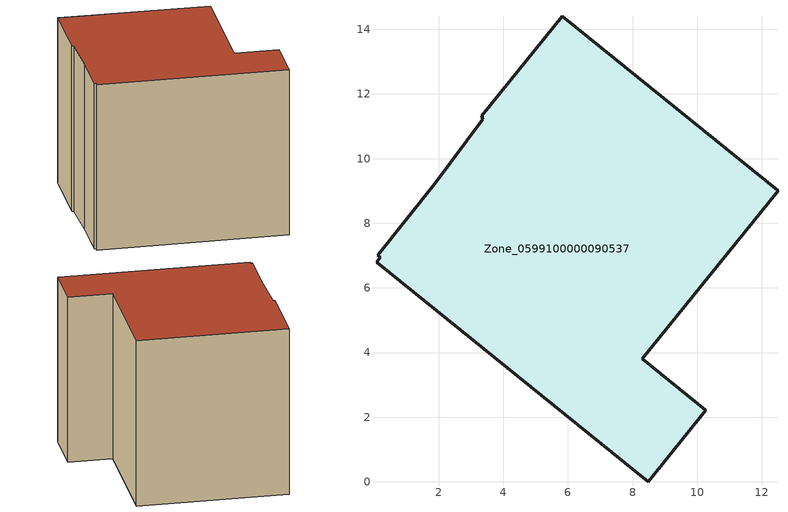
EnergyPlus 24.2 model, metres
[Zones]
Zone_0599100000090537
 floor ground (C_G): 1.88,9.22 3.37,11.22 3.33,11.32 5.83,14.41 12.5,9.01 8.3,3.81 10.27,2.22 8.48,0 0.08,6.79 0.2,6.95 0.12,7.01 z0
 wall outside (C_F): 3.37,11.22 1.88,9.22 0.12,7.01 0.2,6.95 0.08,6.79 8.48,0 10.27,2.22 8.3,3.81 12.5,9.01 5.83,14.41 3.33,11.32 3.37,11.22 z0:9.92
 roof outside (C_R): 0.2,6.95 0.08,6.79 8.48,0 10.27,2.22 8.3,3.81 12.5,9.01 5.83,14.41 3.33,11.32 3.37,11.22 1.88,9.22 0.12,7.01 z9.92
[BUILDING]
Pand.0599100000090537: North Axis=0; Terrain=City; Loads Convergence Tolerance Value=0.04; Temperature Convergence Tolerance Value=0.4; Solar Distribution=FullExterior; Maximum Number of Warmup Days=25; Minimum Number of Warmup Days=1
[Site:Location]
Rotterdam.The.Hague.AP_ZH_NLD Design_Conditions: Latitude=51.96; Longitude=4.45; Time Zone=1; Elevation=-4.5
[SITE:GROUNDTEMPERATURE:BUILDINGSURFACE]
18, 18, 18, 18, 18, 18, 18, 18, 18, 18, 18, 18
[MATERIAL] Thermal Absorptance=0.9; Solar Absorptance=0.7; Visible Absorptance=0.7
Name | Roughness | Thickness | Conductivity | Density | Specific Heat
G.TC.1965-1974 | MediumSmooth | 0.15 | 0.882353 | 540 | 1210
F.TC.1965-1974 | Rough | 0.3 | 0.697674 | 1920 | 840
R.TC.1965-1974 | MediumRough | 0.2 | 0.232558 | 1500 | 1000
[CONSTRUCTION]
C_G: G.TC.1965-1974
C_F: F.TC.1965-1974
C_R: R.TC.1965-1974
[ZONE]
Zone_0599100000090537: Type=1; Multiplier=1; Ceiling Height=Autocalculate; Volume=Autocalculate; Floor Area=autocalculate; Part of Total Floor Area=Yes
[ZONEINFILTRATION:DESIGNFLOWRATE]
Infil_Zone_0599100000090537: Zone or ZoneList or Space or SpaceList=Zone_0599100000090537; Schedule=AlwaysOn; Design Flow Rate Calculation Method=Flow/Area; Flow Rate per Floor Area=0.003; Constant Term Coefficient=1; Temperature Term Coefficient=0; Velocity Term Coefficient=0; Velocity Squared Term Coefficient=0
[HVACTEMPLATE:ZONE:IDEALLOADSAIRSYSTEM]
Zone_0599100000090537: Maximum Heating Supply Air Temperature=50; Minimum Cooling Supply Air Temperature=13; Maximum Heating Supply Air Humidity Ratio=0.0156; Minimum Cooling Supply Air Humidity Ratio=0.0077; Heating Limit=NoLimit; Cooling Limit=NoLimit; Dehumidification Control Type=ConstantSensibleHeatRatio; Cooling Sensible Heat Ratio=0.7; Dehumidification Setpoint=60; Humidification Control Type=None; Humidification Setpoint=30; Outdoor Air Method=None; Outdoor Air Flow Rate per Person=0.00944; Outdoor Air Flow Rate per Zone Floor Area=0; Outdoor Air Flow Rate per Zone=0; Demand Controlled Ventilation Type=None; Outdoor Air Economizer Type=NoEconomizer; Heat Recovery Type=None; Sensible Heat Recovery Effectiveness=0.7; Latent Heat Recovery Effectiveness=0.65
[ZONECONTROL:THERMOSTAT]
ThermostatControl_Zone_0599100000090537: Zone or ZoneList=Zone_0599100000090537; Control Type Schedule=DualSetpointControlType; Control 1=Thermostat_Zone_0599100000090537; Temperature Difference Between Cutout And Setpoint=0
[THERMOSTATSETPOINT:DUALSETPOINT]
Thermostat_Zone_0599100000090537: Heating Setpoint Temperature Schedule=HeatingSetpoint_Zone_0599100000090537; Cooling Setpoint Temperature Schedule=CoolingSetpoint_Zone_0599100000090537
[SCHEDULE:COMPACT]
HeatingSetpoint_Zone_0599100000090537: Through: 12/31, For: AllDays, Until: 24:00, 21
CoolingSetpoint_Zone_0599100000090537: Through: 12/31, For: AllDays, Until: 24:00, 24
DualSetpointControlType: Through: 12/31, For: AllDays, Until: 24:00, 4
AlwaysOn: Through: 12/31, For: AllDays, Until: 24:00, 1
